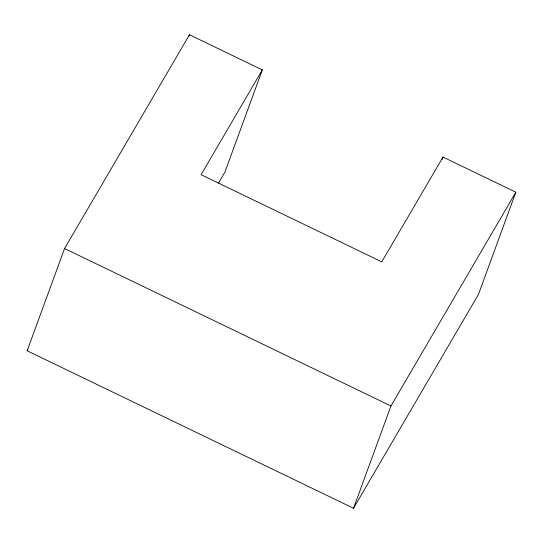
<?xml version="1.0" encoding="UTF-8"?>
<svg xmlns="http://www.w3.org/2000/svg" width="543" height="543" viewBox="0 0 543 543"><rect width="100%" height="100%" fill="white"/><g stroke="black" fill="none" stroke-linecap="round" stroke-linejoin="round"><path stroke-width="0.81" d="M262.317 69.898L201.093 174.697L381.777 261.855L442.993 157.063L515.85 192.208L478.431 294.469L353.534 508.248L27.15 350.792L64.569 248.531L189.466 34.752L262.317 69.898L224.897 172.158L218.524 183.072M188.883 36.34L189.466 34.752M442.124 159.445L442.993 157.063M353.534 508.248L390.953 405.988L515.85 192.208M27.15 350.792L28.005 349.325M64.569 248.531L390.953 405.988"/></g></svg>
